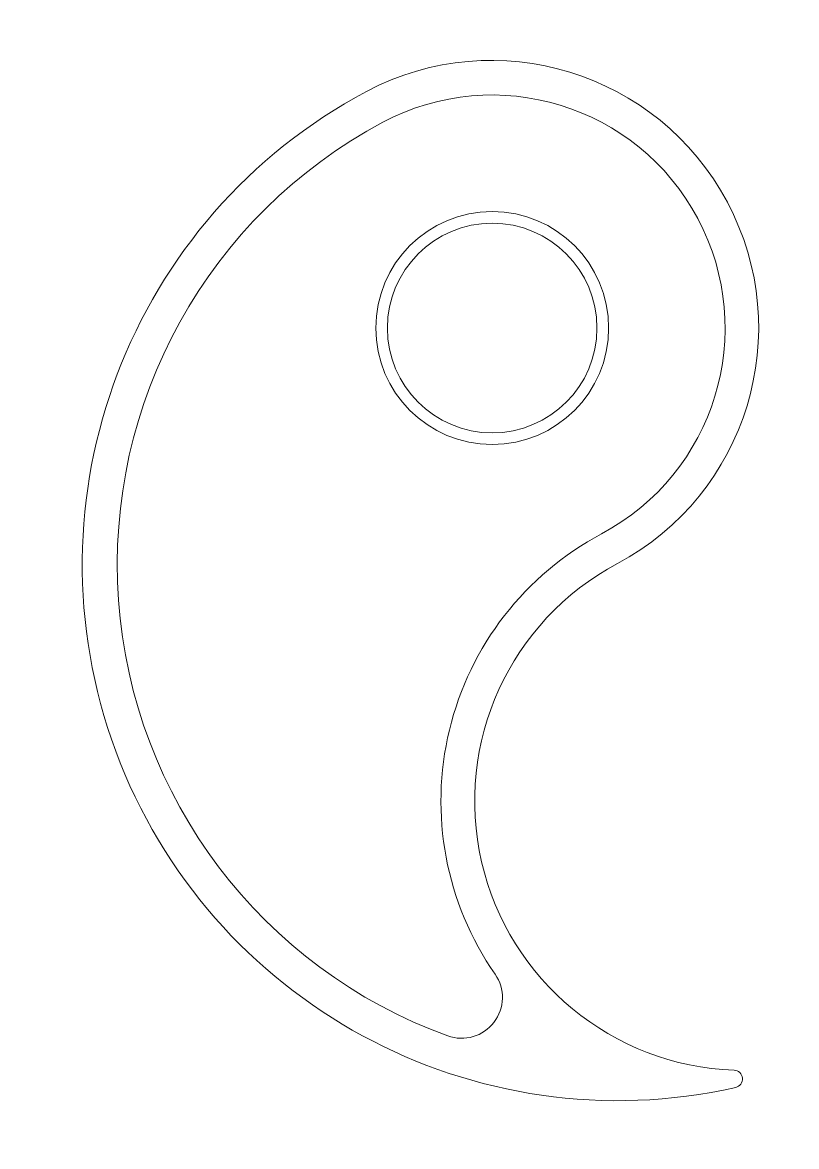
# Model space of a CAD drawing. Header units: millimetres. Extents: x -89 to 94, y -129 to 137.
import ezdxf

# ---------------------------------------------------------------- set-up
doc = ezdxf.new("R2010")
doc.units = ezdxf.units.MM
doc.header["$MEASUREMENT"] = 0
doc.layers.add('Ebene 1', color=7, linetype='Continuous')

msp = doc.modelspace()

# ---------------------------------------------------------------- linework, layer by layer
at = {"layer": 'Ebene 1', "color": 250, "lineweight": 15}
for points, knots in [([(51.844, 9.0444), (82.6484, 25.5097), (94.3105, 63.8039), (77.9127, 94.6443), (77.9127, 94.6443), (61.5145, 125.4849), (23.2459, 137.2306), (-7.6302, 120.8998)], [0, 0, 0, 0, 0.5, 0.5, 0.5, 0.5, 1, 1, 1, 1]), ([(48.0863, 16.1113), (75.0037, 30.4239), (85.2222, 63.8473), (70.91, 90.7648), (70.91, 90.7648), (56.5979, 117.6825), (23.1745, 127.9013), (-3.743, 113.5889)], [0, 0, 0, 0, 0.5, 0.5, 0.5, 0.5, 1, 1, 1, 1]), ([(-7.6304, 120.8997), (-63.7741, 91.0476), (-89.175, 24.2658), (-67.0617, -35.3515), (-67.0617, -35.3515), (-44.9485, -94.9692), (17.8576, -129.0332), (79.8881, -115.0523)], [0, 0, 0, 0, 0.5, 0.5, 0.5, 0.5, 1, 1, 1, 1]), ([(-3.7433, 113.5888), (-45.1745, 91.5595), (-69.7361, 47.1874), (-66.4075, 0.3822), (-66.4075, 0.3822), (-63.079, -46.4234), (-32.4853, -86.8729), (11.6464, -102.8178)], [0, 0, 0, 0, 0.5, 0.5, 0.5, 0.5, 1, 1, 1, 1]), ([(49.7715, 64.8501), (49.7715, 80.0932), (37.4146, 92.4501), (22.1715, 92.4501), (22.1715, 92.4501), (6.9284, 92.4501), (-5.4285, 80.0933), (-5.4285, 64.8503), (-5.4285, 64.8503), (-5.4286, 49.6072), (6.9283, 37.2503), (22.1714, 37.2501), (22.1714, 37.2501), (37.4144, 37.2501), (49.7714, 49.6069), (49.7715, 64.85)], [0, 0, 0, 0, 0.25, 0.25, 0.25, 0.25, 0.5, 0.5, 0.5, 0.5, 0.75, 0.75, 0.75, 0.75, 1, 1, 1, 1]), ([(47.0115, 64.8501), (47.0115, 78.5689), (35.8902, 89.6901), (22.1715, 89.6901), (22.1715, 89.6901), (8.4528, 89.6901), (-2.6685, 78.569), (-2.6685, 64.8503), (-2.6685, 64.8503), (-2.6686, 51.1315), (8.4527, 40.0103), (22.1714, 40.0101), (22.1714, 40.0101), (35.8901, 40.0101), (47.0114, 51.1313), (47.0115, 64.85)], [0, 0, 0, 0, 0.25, 0.25, 0.25, 0.25, 0.5, 0.5, 0.5, 0.5, 0.75, 0.75, 0.75, 0.75, 1, 1, 1, 1]), ([(48.0863, 16.1113), (29.9726, 6.4804), (16.8472, -10.4429), (12.0256, -30.3834), (12.0256, -30.3834), (7.204, -50.3236), (11.1476, -71.3741), (22.8599, -88.2175)], [0, 0, 0, 0, 0.5, 0.5, 0.5, 0.5, 1, 1, 1, 1]), ([(51.844, 9.0444), (26.3726, -4.4989), (13.169, -33.4583), (19.6487, -61.5692), (19.6487, -61.5692), (26.1286, -89.6805), (50.6771, -109.9378), (79.5067, -110.9644)], [0, 0, 0, 0, 0.5, 0.5, 0.5, 0.5, 1, 1, 1, 1]), ([(11.6464, -102.8178), (15.6022, -104.2468), (20.0281, -102.9522), (22.5902, -99.6165), (22.5902, -99.6165), (25.152, -96.2808), (25.2611, -91.6706), (22.8599, -88.2175)], [0, 0, 0, 0, 0.5, 0.5, 0.5, 0.5, 1, 1, 1, 1]), ([(79.8881, -115.0523), (80.9032, -114.8234), (81.5907, -113.8768), (81.4941, -112.8408), (81.4941, -112.8408), (81.3974, -111.8047), (80.5465, -111.0014), (79.5067, -110.9644)], [0, 0, 0, 0, 0.5, 0.5, 0.5, 0.5, 1, 1, 1, 1])]:
    msp.add_open_spline(points, degree=3, knots=knots, dxfattribs=at)

doc.saveas('drawing.dxf')
